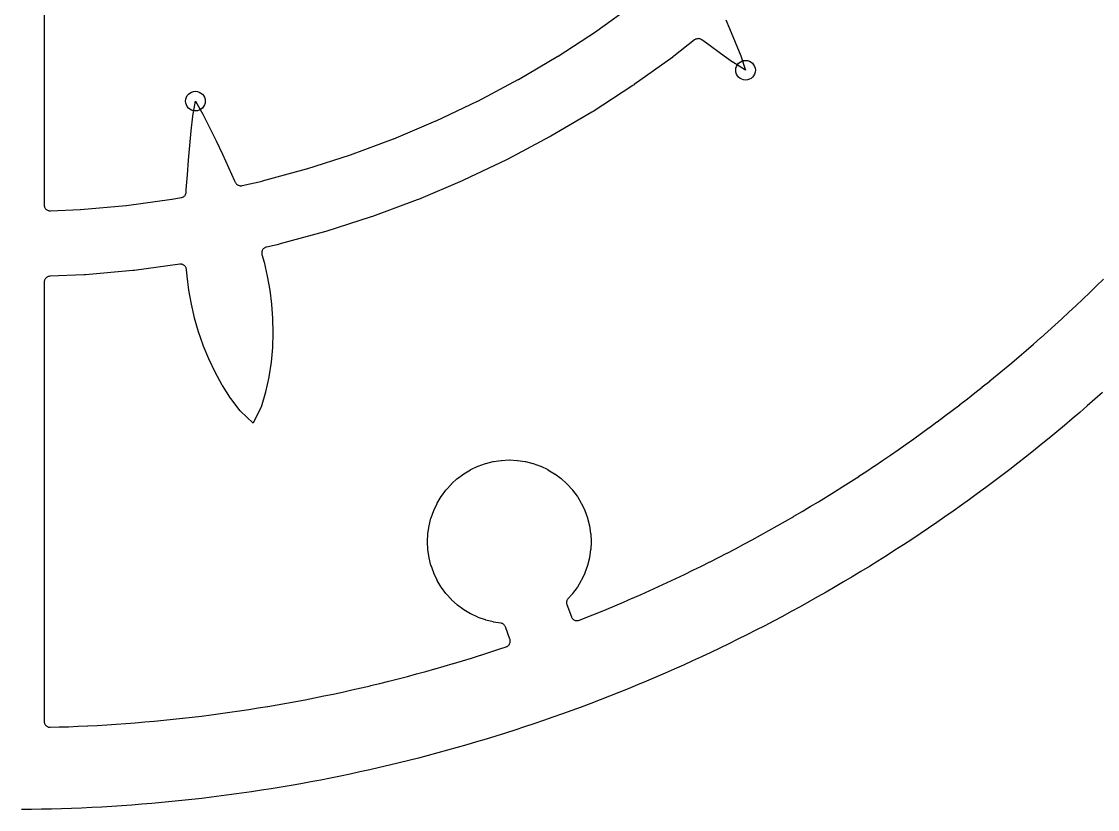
# Model space of a CAD drawing. Header units: millimetres. Extents: x -68 to 68, y -68 to 68.
# Drawn here: x 0.42 to 45.12, y -67.95 to -35.22 of the extents above; entities that cross this region are included whole.
import ezdxf

# ---------------------------------------------------------------- set-up
doc = ezdxf.new("R2010")
doc.units = ezdxf.units.MM
for name, color, linetype in [('CUT_INNER', 6, 'Continuous'), ('CUT_OUTER', 1, 'Continuous'), ('ENGRAVE', 7, 'Continuous')]:
    doc.layers.add(name, color=color, linetype=linetype)

msp = doc.modelspace()

# ---------------------------------------------------------------- linework, layer by layer
at = {"layer": 'CUT_INNER'}
for points in [[(1.359, -29.339), (1.359, -42.8302), (1.3603, -42.8554), (1.3641, -42.8803), (1.3704, -42.9047), (1.3791, -42.9284), (1.3902, -42.9511), (1.4035, -42.9725), (1.4189, -42.9925), (1.4362, -43.0108), (1.4553, -43.0273), (1.4759, -43.0418), (1.4979, -43.0542), (1.5211, -43.0642), (1.5451, -43.0719), (1.5698, -43.0771), (1.5949, -43.0798), (1.6201, -43.0799), (2.8624, -43.0248), (2.8734, -43.024), (4.7681, -42.8555), (4.7791, -42.8542), (6.6644, -42.6018), (6.6753, -42.6001), (7.0553, -42.5319), (7.0785, -42.5266), (7.1012, -42.519), (7.1231, -42.5094), (7.1439, -42.4977), (7.1635, -42.484), (7.1817, -42.4686), (7.1984, -42.4515), (7.2133, -42.4328), (7.2264, -42.4129), (7.2376, -42.3918), (7.2467, -42.3697), (7.2536, -42.3468), (7.2583, -42.3234), (7.2607, -42.2996), (7.2665, -42.195), (7.2666, -42.1931), (7.3094, -41.5868), (7.3095, -41.5854), (7.3592, -40.9779), (7.4142, -40.3675), (7.4736, -39.7564), (7.4738, -39.755), (7.5394, -39.1473), (7.5404, -39.1398), (7.6434, -38.5307), (7.6446, -38.5252), (7.6474, -38.5296), (7.9559, -39.0653), (7.9594, -39.0719), (8.2322, -39.619), (8.2328, -39.6202), (8.5002, -40.171), (8.7638, -40.7239), (9.0224, -41.2781), (9.023, -41.2794), (9.2738, -41.8331), (9.2746, -41.8348), (9.2973, -41.887), (9.3082, -41.9091), (9.3213, -41.9301), (9.3364, -41.9496), (9.3533, -41.9676), (9.3719, -41.9838), (9.3921, -41.9981), (9.4135, -42.0103), (9.436, -42.0204), (9.4594, -42.0282), (9.4835, -42.0336), (9.508, -42.0367), (9.5327, -42.0373), (9.5573, -42.0355), (9.5816, -42.0312), (10.4139, -41.8435), (10.4247, -41.8408), (12.2597, -41.3403), (12.2704, -41.3372), (14.0815, -40.7558), (14.0919, -40.7522), (15.8755, -40.0911), (15.8858, -40.087), (17.6382, -39.3474), (17.6483, -39.3429), (19.3662, -38.5263), (19.3761, -38.5213), (21.0561, -37.6293), (21.0658, -37.6239), (22.7046, -36.6583), (22.714, -36.6524), (24.3083, -35.615), (24.3175, -35.6088), (25.8642, -34.5017)], [(29.683, -35.1451), (29.8349, -35.5047), (30.0699, -36.072), (30.0704, -36.0732), (30.2983, -36.6404), (30.3009, -36.6474), (30.4966, -37.2339), (30.498, -37.2388), (30.4931, -37.2361), (29.9693, -36.9086), (29.963, -36.9045), (29.465, -36.55), (29.464, -36.5492), (28.9689, -36.1888), (28.6832, -35.9778), (28.6624, -35.9639), (28.6403, -35.9522), (28.6171, -35.9428), (28.5931, -35.9358), (28.5685, -35.9311), (28.5435, -35.929), (28.5185, -35.9294), (28.4936, -35.9322), (28.4692, -35.9376), (28.4454, -35.9453), (28.4225, -35.9554), (28.4007, -35.9678), (28.3803, -35.9822), (27.5245, -36.6541), (27.5223, -36.6558), (27.4763, -36.6903), (27.474, -36.6919), (25.8715, -37.839), (25.8692, -37.8406), (25.8217, -37.873), (25.8194, -37.8745), (24.1676, -38.9493), (24.1652, -38.9508), (24.1163, -38.9811), (24.114, -38.9825), (22.4161, -39.983), (22.4137, -39.9844), (22.3635, -40.0125), (22.361, -40.0138), (20.6204, -40.938), (20.618, -40.9393), (20.5666, -40.9651), (20.5641, -40.9663), (18.7842, -41.8124), (18.7817, -41.8136), (18.7292, -41.8371), (18.7266, -41.8382), (16.911, -42.6045), (16.9084, -42.6055), (16.8549, -42.6267), (16.8523, -42.6277), (15.0045, -43.3127), (15.0019, -43.3136), (14.9475, -43.3324), (14.9449, -43.3333), (13.0684, -43.9356), (13.0658, -43.9364), (13.0106, -43.9528), (13.008, -43.9536), (11.1067, -44.4721), (11.104, -44.4728), (11.0482, -44.4867), (11.0455, -44.4873), (10.5946, -44.589), (10.5703, -44.5958), (10.5468, -44.605), (10.5244, -44.6165), (10.5032, -44.6302), (10.4835, -44.646), (10.4656, -44.6637), (10.4494, -44.6831), (10.4354, -44.7041), (10.4235, -44.7263), (10.4139, -44.7497), (10.4067, -44.7738), (10.402, -44.7986), (10.3998, -44.8238), (10.4002, -44.849), (10.4031, -44.8741), (10.4085, -44.8987), (10.4946, -45.2142), (10.4958, -45.2193), (10.6262, -45.7906), (10.6273, -45.7962), (10.731, -46.3719), (10.732, -46.378), (10.8072, -46.9583), (10.8079, -46.9648), (10.853, -47.5503), (10.8533, -47.5571), (10.8666, -48.1481), (10.8666, -48.1551), (10.8466, -48.7519), (10.8462, -48.7591), (10.7912, -49.3621), (10.7903, -49.3695), (10.6979, -49.9789), (10.6964, -49.9868), (10.562, -50.6029), (10.5595, -50.6122), (10.3716, -51.2371), (10.3698, -51.2421), (10.3677, -51.2468), (10.0466, -51.8955), (10.0438, -51.9005), (10.0394, -51.8967), (9.5129, -51.4002), (9.5093, -51.3964), (9.506, -51.3924), (9.1125, -50.8718), (9.107, -50.8639), (8.7668, -50.3329), (8.7627, -50.326), (8.4641, -49.7867), (8.4607, -49.7801), (8.1996, -49.2338), (8.1967, -49.2272), (7.9705, -48.6746), (7.9681, -48.668), (7.7752, -48.1092), (7.7731, -48.1028), (7.6119, -47.5381), (7.6103, -47.5318), (7.4791, -46.9615), (7.4778, -46.9554), (7.375, -46.3796), (7.3741, -46.3739), (7.2978, -45.7929), (7.2972, -45.7877), (7.2739, -45.5259), (7.2705, -45.5009), (7.2645, -45.4764), (7.256, -45.4526), (7.2452, -45.4298), (7.2322, -45.4082), (7.2171, -45.388), (7.2, -45.3695), (7.1811, -45.3527), (7.1606, -45.338), (7.1387, -45.3254), (7.1157, -45.3151), (7.0918, -45.3071), (7.0672, -45.3016), (7.0421, -45.2986), (7.0169, -45.2981), (6.9917, -45.3002), (5.1058, -45.5527), (5.1031, -45.5531), (5.0459, -45.5595), (5.0431, -45.5597), (3.0802, -45.7344), (3.0774, -45.7346), (3.02, -45.7384), (3.0172, -45.7386), (1.5979, -45.8016), (1.5742, -45.8038), (1.5507, -45.8082), (1.5279, -45.8149), (1.5057, -45.8237), (1.4845, -45.8346), (1.4644, -45.8474), (1.4456, -45.8621), (1.4283, -45.8785), (1.4127, -45.8965), (1.3989, -45.9159), (1.3869, -45.9366), (1.377, -45.9583), (1.3692, -45.9808), (1.3635, -46.0039), (1.3601, -46.0275), (1.359, -46.0514), (1.359, -64.2823), (1.3602, -64.3072), (1.364, -64.3319), (1.3701, -64.3561), (1.3787, -64.3795), (1.3895, -64.402), (1.4026, -64.4233), (1.4177, -64.4432), (1.4347, -64.4615), (1.4534, -64.478), (1.4737, -64.4925), (1.4954, -64.505), (1.5181, -64.5152), (1.5418, -64.5231), (1.5662, -64.5286), (1.5909, -64.5316), (1.6159, -64.5322), (1.9794, -64.5221), (1.9809, -64.5221), (2.3752, -64.5088), (2.3768, -64.5087), (2.771, -64.493), (2.7725, -64.4929), (3.1667, -64.4748), (3.1682, -64.4747), (3.5622, -64.4541), (3.5638, -64.4541), (3.9576, -64.4311), (3.9592, -64.431), (4.3529, -64.4056), (4.3544, -64.4055), (4.748, -64.3776), (4.7495, -64.3775), (5.1429, -64.3473), (5.1445, -64.3472), (5.5377, -64.3145), (5.5392, -64.3144), (5.9322, -64.2793), (5.9337, -64.2792), (6.3265, -64.2417), (6.328, -64.2416), (6.7205, -64.2017), (6.7221, -64.2015), (7.1144, -64.1593), (7.1159, -64.1591), (7.5079, -64.1144), (7.5094, -64.1142), (7.9012, -64.0671), (7.9027, -64.0669), (8.2941, -64.0174), (8.2956, -64.0172), (8.6868, -63.9653), (8.6883, -63.9651), (9.0791, -63.9108), (9.0806, -63.9106), (9.4711, -63.8539), (9.4726, -63.8537), (9.8627, -63.7946), (9.8642, -63.7944), (10.2539, -63.7329), (10.2554, -63.7327), (10.6448, -63.6688), (10.6463, -63.6685), (11.0353, -63.6023), (11.0368, -63.602), (11.4253, -63.5334), (11.4268, -63.5331), (11.8149, -63.4621), (11.8164, -63.4618), (12.2041, -63.3884), (12.2056, -63.3881), (12.5928, -63.3123), (12.5943, -63.312), (12.9811, -63.2338), (12.9826, -63.2335), (13.3688, -63.153), (13.3703, -63.1527), (13.7561, -63.0698), (13.7576, -63.0694), (14.1428, -62.9842), (14.1443, -62.9838), (14.529, -62.8962), (14.5305, -62.8959), (14.9146, -62.8059), (14.9161, -62.8055), (15.2997, -62.7132), (15.3012, -62.7128), (15.6842, -62.6181), (15.6857, -62.6178), (16.0682, -62.5207), (16.0696, -62.5203), (16.4515, -62.4209), (16.453, -62.4206), (16.8342, -62.3188), (16.8357, -62.3184), (17.2162, -62.2144), (17.2177, -62.2139), (17.5977, -62.1075), (17.5991, -62.1071), (17.9784, -61.9984), (17.9799, -61.998), (18.3585, -61.8869), (18.36, -61.8865), (18.7379, -61.7731), (18.7393, -61.7727), (19.1165, -61.657), (19.118, -61.6565), (19.4945, -61.5385), (19.496, -61.5381), (19.8717, -61.4177), (19.8732, -61.4173), (20.2482, -61.2947), (20.2497, -61.2942), (20.553, -61.1929), (20.5762, -61.1839), (20.5985, -61.1725), (20.6194, -61.159), (20.639, -61.1435), (20.6569, -61.1261), (20.6729, -61.107), (20.687, -61.0864), (20.699, -61.0645), (20.7087, -61.0415), (20.7161, -61.0177), (20.721, -60.9932), (20.7235, -60.9684), (20.7235, -60.9434), (20.7211, -60.9186), (20.7161, -60.8941), (20.7088, -60.8703), (20.5259, -60.3679), (20.5164, -60.3454), (20.5048, -60.3239), (20.4912, -60.3037), (20.4756, -60.2848), (20.4583, -60.2676), (20.4394, -60.2522), (20.4191, -60.2387), (20.3975, -60.2272), (20.375, -60.2179), (20.3516, -60.2108), (20.3277, -60.2061), (20.0271, -60.1615), (20.0151, -60.1591), (19.7036, -60.0811), (19.6918, -60.0775), (19.3895, -59.9693), (19.3781, -59.9646), (19.0878, -59.8273), (19.077, -59.8216), (18.8016, -59.6565), (18.7914, -59.6496), (18.5334, -59.4583), (18.5239, -59.4506), (18.286, -59.2349), (18.2773, -59.2262), (18.0617, -58.9883), (18.0539, -58.9788), (17.8626, -58.7209), (17.8558, -58.7107), (17.6907, -58.4352), (17.6849, -58.4244), (17.5476, -58.1341), (17.5429, -58.1228), (17.4347, -57.8204), (17.4311, -57.8087), (17.3531, -57.4972), (17.3507, -57.4851), (17.3036, -57.1675), (17.3024, -57.1553), (17.2866, -56.8345), (17.2866, -56.8223), (17.3024, -56.5015), (17.3036, -56.4893), (17.3507, -56.1716), (17.3531, -56.1596), (17.4311, -55.8481), (17.4347, -55.8364), (17.5429, -55.534), (17.5476, -55.5227), (17.6849, -55.2324), (17.6907, -55.2215), (17.8558, -54.9461), (17.8626, -54.9359), (18.0539, -54.678), (18.0617, -54.6685), (18.2773, -54.4305), (18.286, -54.4219), (18.5239, -54.2062), (18.5334, -54.1984), (18.7914, -54.0071), (18.8016, -54.0003), (19.077, -53.8352), (19.0878, -53.8294), (19.3781, -53.6921), (19.3895, -53.6874), (19.6918, -53.5792), (19.7036, -53.5757), (20.0151, -53.4977), (20.0271, -53.4953), (20.3448, -53.4481), (20.357, -53.4469), (20.6777, -53.4312), (20.69, -53.4312), (21.0107, -53.4469), (21.0229, -53.4481), (21.3406, -53.4953), (21.3526, -53.4977), (21.6641, -53.5757), (21.6759, -53.5792), (21.9782, -53.6874), (21.9896, -53.6921), (22.2799, -53.8294), (22.2907, -53.8352), (22.5661, -54.0003), (22.5763, -54.0071), (22.8343, -54.1984), (22.8437, -54.2062), (23.0817, -54.4219), (23.0904, -54.4305), (23.306, -54.6685), (23.3138, -54.678), (23.5051, -54.9359), (23.5119, -54.9461), (23.677, -55.2215), (23.6828, -55.2324), (23.8201, -55.5227), (23.8248, -55.534), (23.933, -55.8364), (23.9365, -55.8481), (24.0146, -56.1596), (24.017, -56.1716), (24.0641, -56.4893), (24.0653, -56.5015), (24.081, -56.8223), (24.081, -56.8345), (24.0653, -57.1553), (24.0641, -57.1675), (24.017, -57.4851), (24.0146, -57.4972), (23.9365, -57.8087), (23.933, -57.8204), (23.8248, -58.1228), (23.8201, -58.1341), (23.6828, -58.4244), (23.677, -58.4352), (23.5119, -58.7107), (23.5051, -58.7209), (23.3138, -58.9788), (23.306, -58.9883), (23.1291, -59.1834), (23.1135, -59.2025), (23.0998, -59.223), (23.0882, -59.2448), (23.0788, -59.2676), (23.0717, -59.2912), (23.067, -59.3154), (23.0646, -59.3399), (23.0647, -59.3646), (23.0673, -59.3891), (23.0722, -59.4133), (23.0795, -59.4368), (23.2629, -59.9408), (23.2726, -59.9637), (23.2844, -59.9856), (23.2985, -60.0062), (23.3144, -60.0252), (23.3322, -60.0426), (23.3517, -60.0582), (23.3726, -60.0717), (23.3947, -60.0831), (23.4178, -60.0922), (23.4418, -60.099), (23.4663, -60.1033), (23.4911, -60.1052), (23.5159, -60.1047), (23.5406, -60.1016), (23.5649, -60.0961), (23.5885, -60.0883), (23.6005, -60.0836), (23.6019, -60.0831), (23.9687, -59.9377), (23.9702, -59.9371), (24.3361, -59.7895), (24.3375, -59.7889), (24.7025, -59.639), (24.7039, -59.6384), (25.0679, -59.4863), (25.0693, -59.4857), (25.4325, -59.3314), (25.4339, -59.3308), (25.796, -59.1742), (25.7974, -59.1736), (26.1586, -59.0148), (26.16, -59.0142), (26.5203, -58.8532), (26.5217, -58.8526), (26.8809, -58.6894), (26.8823, -58.6887), (27.2405, -58.5233), (27.2419, -58.5227), (27.5991, -58.3551), (27.6004, -58.3544), (27.9566, -58.1847), (27.958, -58.184), (28.3131, -58.012), (28.3145, -58.0113), (28.6685, -57.8372), (28.6699, -57.8365), (29.0228, -57.6602), (29.0242, -57.6595), (29.3761, -57.481), (29.3775, -57.4803), (29.7282, -57.2997), (29.7296, -57.299), (30.0793, -57.1162), (30.0806, -57.1155), (30.4292, -56.9306), (30.4305, -56.9299), (30.7779, -56.7428), (30.7793, -56.7421), (31.1255, -56.5529), (31.1268, -56.5521), (31.4719, -56.3608), (31.4733, -56.3601), (31.8171, -56.1667), (31.8185, -56.1659), (32.1612, -55.9704), (32.1625, -55.9696), (32.504, -55.772), (32.5053, -55.7712), (32.8456, -55.5715), (32.8469, -55.5707), (33.186, -55.3689), (33.1873, -55.3681), (33.5251, -55.1643), (33.5264, -55.1635), (33.8629, -54.9575), (33.8642, -54.9567), (34.1995, -54.7487), (34.2008, -54.7479), (34.5348, -54.5378), (34.5361, -54.537), (34.8688, -54.3249), (34.8701, -54.3241), (35.2014, -54.1099), (35.2027, -54.1091), (35.5328, -53.8929), (35.5341, -53.8921), (35.8628, -53.6739), (35.8641, -53.673), (36.1915, -53.4528), (36.1927, -53.4519), (36.5188, -53.2297), (36.52, -53.2289), (36.8447, -53.0047), (36.846, -53.0038), (37.1692, -52.7776), (37.1705, -52.7767), (37.4924, -52.5485), (37.4936, -52.5476), (37.8141, -52.3175), (37.8153, -52.3166), (38.1344, -52.0845), (38.1356, -52.0836), (38.4533, -51.8495), (38.4545, -51.8486), (38.7707, -51.6126), (38.7719, -51.6117), (39.0866, -51.3737), (39.0879, -51.3728), (39.4011, -51.1329), (39.4023, -51.132), (39.7141, -50.8902), (39.7153, -50.8893), (40.0256, -50.6456), (40.0268, -50.6446), (40.3356, -50.399), (40.3368, -50.3981), (40.6441, -50.1506), (40.6453, -50.1496), (40.9511, -49.9002), (40.9523, -49.8993), (41.2565, -49.648), (41.2577, -49.6471), (41.5603, -49.394), (41.5615, -49.393), (41.8626, -49.138), (41.8638, -49.137), (42.1634, -48.8802), (42.1645, -48.8792), (42.4625, -48.6206), (42.4636, -48.6196), (42.76, -48.3591), (42.7612, -48.3581), (43.0559, -48.0959), (43.0571, -48.0948), (43.3502, -47.8308), (43.3514, -47.8297), (43.6429, -47.5639), (43.644, -47.5628), (43.9339, -47.2952), (43.9351, -47.2941), (44.2233, -47.0247), (44.2244, -47.0237), (44.511, -46.7525), (44.5121, -46.7514), (44.797, -46.4785), (44.7981, -46.4774), (45.0814, -46.2027), (45.0825, -46.2017), (45.364, -45.9253)]]:
    msp.add_lwpolyline(points, dxfattribs=at)
at = {"layer": 'CUT_OUTER'}
msp.add_lwpolyline([(45.3232, -50.6262), (45.0117, -50.9033), (44.6985, -51.1785), (44.3837, -51.4518), (44.0671, -51.7232), (43.7489, -51.9926), (43.4291, -52.2601), (43.1076, -52.5256), (42.7845, -52.7891), (42.4598, -53.0506), (42.1335, -53.3101), (41.8056, -53.5677), (41.4761, -53.8232), (41.1451, -54.0767), (40.8125, -54.3281), (40.4784, -54.5775), (40.1427, -54.8248), (39.8056, -55.0701), (39.4669, -55.3133), (39.1268, -55.5544), (38.7852, -55.7935), (38.4421, -56.0304), (38.0976, -56.2652), (37.7516, -56.4979), (37.4043, -56.7285), (37.0555, -56.957), (36.7053, -57.1832), (36.3537, -57.4074), (36.0008, -57.6294), (35.6465, -57.8492), (35.2909, -58.0668), (34.9339, -58.2823), (34.5757, -58.4955), (34.2161, -58.7066), (33.8552, -58.9154), (33.4931, -59.122), (33.1297, -59.3264), (32.7651, -59.5286), (32.3992, -59.7285), (32.0321, -59.9262), (31.6638, -60.1216), (31.2943, -60.3148), (30.9236, -60.5056), (30.5518, -60.6942), (30.1788, -60.8806), (29.8047, -61.0646), (29.4294, -61.2463), (29.0531, -61.4257), (28.6756, -61.6029), (28.2971, -61.7776), (27.9175, -61.9501), (27.5368, -62.1202), (27.1552, -62.288), (26.7725, -62.4535), (26.3887, -62.6166), (26.004, -62.7773), (25.6184, -62.9357), (25.2317, -63.0917), (24.8441, -63.2453), (24.4556, -63.3966), (24.0661, -63.5454), (23.6758, -63.6919), (23.2845, -63.836), (22.8924, -63.9777), (22.4994, -64.1169), (22.1056, -64.2538), (21.7109, -64.3882), (21.3154, -64.5202), (20.9191, -64.6498), (20.522, -64.7769), (20.1242, -64.9016), (19.7256, -65.0239), (19.3262, -65.1437), (18.9261, -65.261), (18.5254, -65.3759), (18.1239, -65.4884), (17.7217, -65.5984), (17.3189, -65.7059), (16.9154, -65.8109), (16.5112, -65.9134), (16.1065, -66.0135), (15.7011, -66.1111), (15.2952, -66.2062), (14.8887, -66.2988), (14.4816, -66.3889), (14.074, -66.4765), (13.6658, -66.5616), (13.2571, -66.6442), (12.848, -66.7243), (12.4383, -66.8019), (12.0282, -66.8769), (11.6176, -66.9495), (11.2066, -67.0195), (10.7952, -67.087), (10.3833, -67.152), (9.9711, -67.2144), (9.5585, -67.2743), (9.1455, -67.3317), (8.7322, -67.3866), (8.3186, -67.4389), (7.9046, -67.4887), (7.4904, -67.5359), (7.0758, -67.5806), (6.661, -67.6227), (6.246, -67.6623), (5.8307, -67.6994), (5.4152, -67.7339), (4.9995, -67.7658), (4.5836, -67.7952), (4.1675, -67.8221), (3.7513, -67.8464), (3.3349, -67.8681), (2.9184, -67.8873), (2.5018, -67.9039), (2.0851, -67.918), (1.6683, -67.9295), (1.5853, -67.9313), (1.2507, -67.9385), (0.8339, -67.9449), (0.4169, -67.9487)], dxfattribs=at)
at = {"layer": 'ENGRAVE'}
for centre in [(30.4985, -37.2395), (7.6444, -38.5245)]:
    msp.add_circle(centre, 0.4077, dxfattribs=at)

doc.saveas('drawing.dxf')
